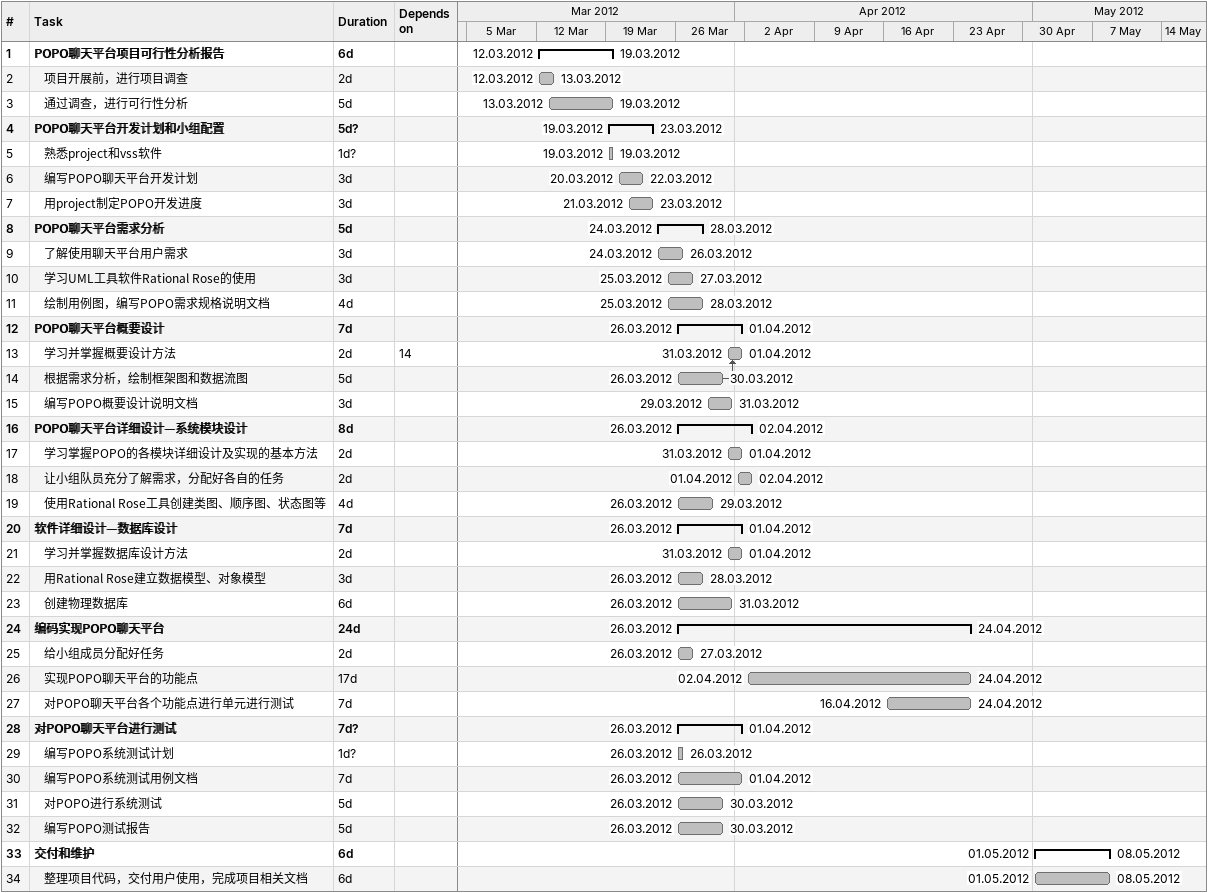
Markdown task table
| ID | Level | Task | Duration | Start | Finish | Predecessors |
|---|---|---|---|---|---|---|
| 1 | 1 | **POPO聊天平台项目可行性分析报告** | 6d | 2012-03-12 | 2012-03-19 |  |
| 2 | 2 | 项目开展前，进行项目调查 | 2d | 2012-03-12 | 2012-03-13 |  |
| 3 | 2 | 通过调查，进行可行性分析 | 5d | 2012-03-13 | 2012-03-19 |  |
| 4 | 1 | **POPO聊天平台开发计划和小组配置** | 5d? | 2012-03-19 | 2012-03-23 |  |
| 5 | 2 | 熟悉project和vss软件 | 1d? | 2012-03-19 | 2012-03-19 |  |
| 6 | 2 | 编写POPO聊天平台开发计划 | 3d | 2012-03-20 | 2012-03-22 |  |
| 7 | 2 | 用project制定POPO开发进度 | 3d | 2012-03-21 | 2012-03-23 |  |
| 8 | 1 | **POPO聊天平台需求分析** | 5d | 2012-03-24 | 2012-03-28 |  |
| 9 | 2 | 了解使用聊天平台用户需求 | 3d | 2012-03-24 | 2012-03-26 |  |
| 10 | 2 | 学习UML工具软件Rational Rose的使用 | 3d | 2012-03-25 | 2012-03-27 |  |
| 11 | 2 | 绘制用例图，编写POPO需求规格说明文档 | 4d | 2012-03-25 | 2012-03-28 |  |
| 12 | 1 | **POPO聊天平台概要设计** | 7d | 2012-03-26 | 2012-04-01 |  |
| 13 | 2 | 学习并掌握概要设计方法 | 2d | 2012-03-31 | 2012-04-01 | 14 |
| 14 | 2 | 根据需求分析，绘制框架图和数据流图 | 5d | 2012-03-26 | 2012-03-30 |  |
| 15 | 2 | 编写POPO概要设计说明文档 | 3d | 2012-03-29 | 2012-03-31 |  |
| 16 | 1 | **POPO聊天平台详细设计—系统模块设计** | 8d | 2012-03-26 | 2012-04-02 |  |
| 17 | 2 | 学习掌握POPO的各模块详细设计及实现的基本方法 | 2d | 2012-03-31 | 2012-04-01 |  |
| 18 | 2 | 让小组队员充分了解需求，分配好各自的任务 | 2d | 2012-04-01 | 2012-04-02 |  |
| 19 | 2 | 使用Rational Rose工具创建类图、顺序图、状态图等 | 4d | 2012-03-26 | 2012-03-29 |  |
| 20 | 1 | **软件详细设计—数据库设计** | 7d | 2012-03-26 | 2012-04-01 |  |
| 21 | 2 | 学习并掌握数据库设计方法 | 2d | 2012-03-31 | 2012-04-01 |  |
| 22 | 2 | 用Rational Rose建立数据模型、对象模型 | 3d | 2012-03-26 | 2012-03-28 |  |
| 23 | 2 | 创建物理数据库 | 6d | 2012-03-26 | 2012-03-31 |  |
| 24 | 1 | **编码实现POPO聊天平台** | 24d | 2012-03-26 | 2012-04-24 |  |
| 25 | 2 | 给小组成员分配好任务 | 2d | 2012-03-26 | 2012-03-27 |  |
| 26 | 2 | 实现POPO聊天平台的功能点 | 17d | 2012-04-02 | 2012-04-24 |  |
| 27 | 2 | 对POPO聊天平台各个功能点进行单元进行测试 | 7d | 2012-04-16 | 2012-04-24 |  |
| 28 | 1 | **对POPO聊天平台进行测试** | 7d? | 2012-03-26 | 2012-04-01 |  |
| 29 | 2 | 编写POPO系统测试计划 | 1d? | 2012-03-26 | 2012-03-26 |  |
| 30 | 2 | 编写POPO系统测试用例文档 | 7d | 2012-03-26 | 2012-04-01 |  |
| 31 | 2 | 对POPO进行系统测试 | 5d | 2012-03-26 | 2012-03-30 |  |
| 32 | 2 | 编写POPO测试报告 | 5d | 2012-03-26 | 2012-03-30 |  |
| 33 | 1 | **交付和维护** | 6d | 2012-05-01 | 2012-05-08 |  |
| 34 | 2 | 整理项目代码，交付用户使用，完成项目相关文档 | 6d | 2012-05-01 | 2012-05-08 |  |
